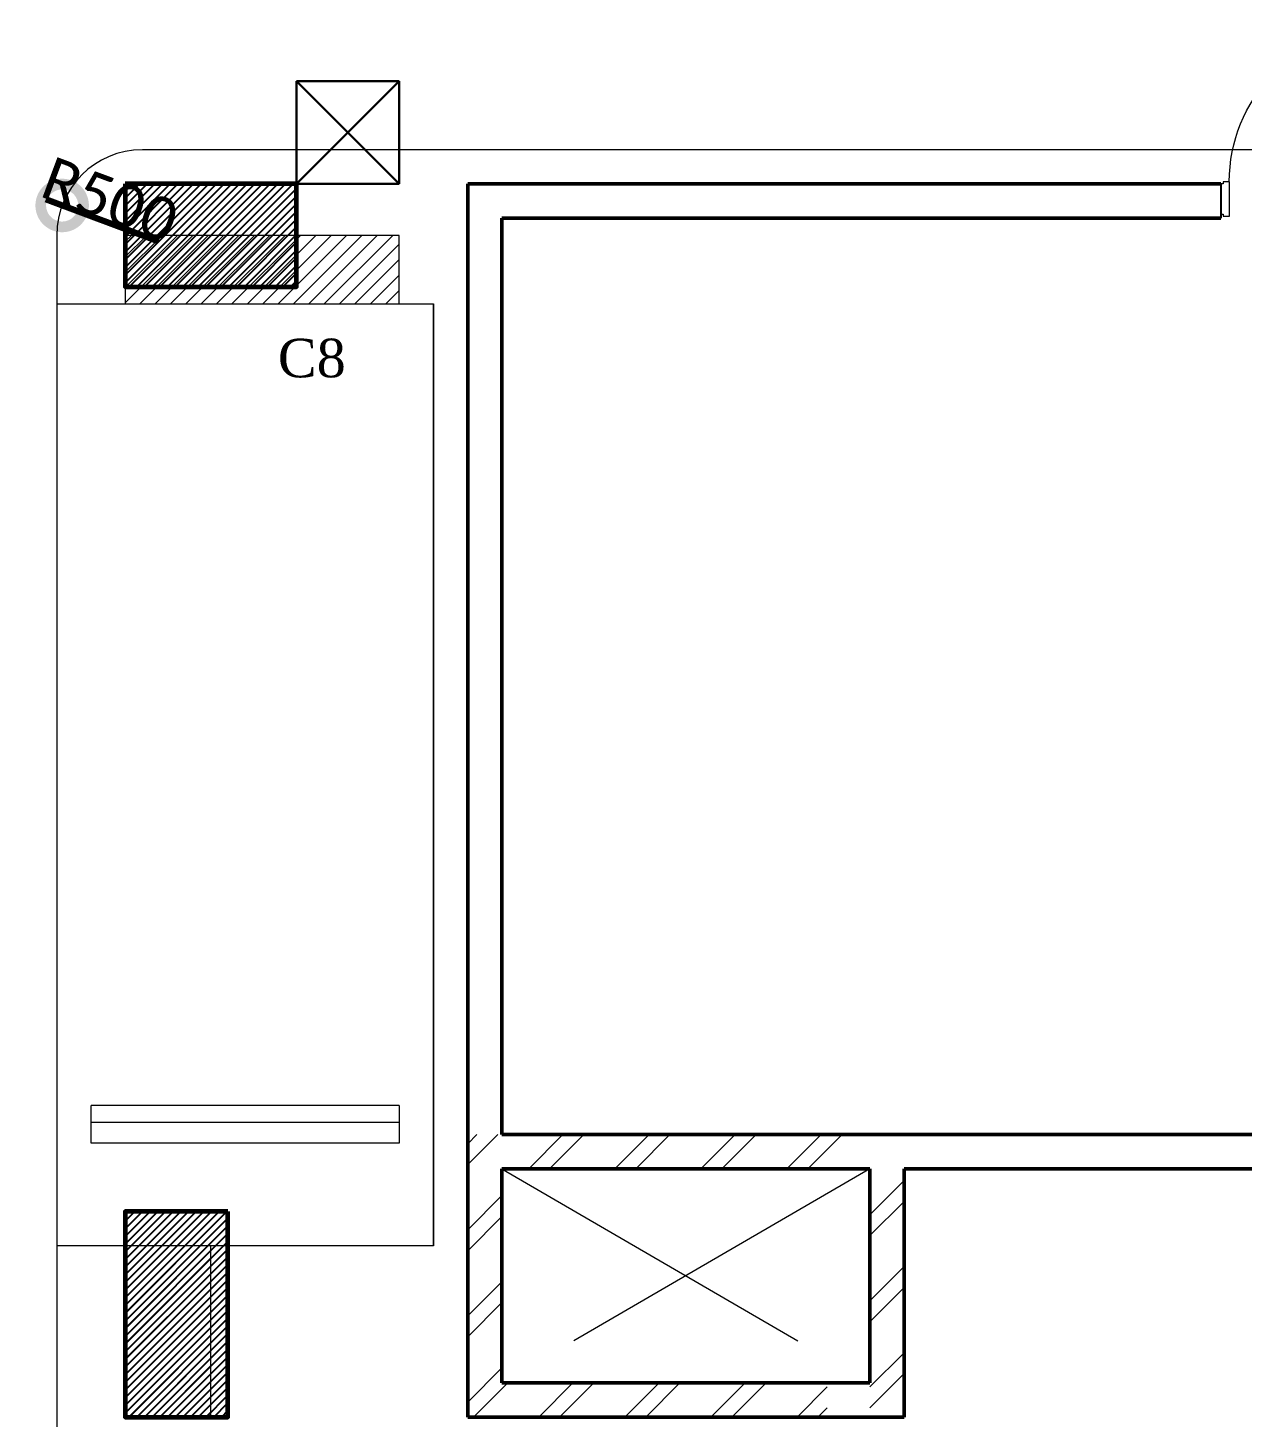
# Model space of a CAD drawing. Header units: millimetres. Extents: x -967280 to 3852, y 2833 to 1955156.
# Drawn here: x -952816 to -945722, y 505337 to 513449 of the extents above; entities that cross this region are included whole.
import ezdxf
from ezdxf.enums import TextEntityAlignment as Align

# ---------------------------------------------------------------- set-up
doc = ezdxf.new("R2010")
doc.units = ezdxf.units.MM
doc.header["$LTSCALE"] = 1000
doc.header["$PDMODE"] = 35
doc.header["$PDSIZE"] = 25
for name, pattern in [('Dash', [6.35, 3.175, -3.175]), ('HRZN_Line-Ptrn-Abov', [4, 2, -2]), ('HRZN_Line-Ptrn-Dash', [4, 2, -2]), ('HRZN_Line-Ptrn-Sold', [9144001.0, 9144000.0, -1])]:
    doc.linetypes.add(name, pattern=pattern)
for name, color, linetype, lineweight in [('A-COLS', 8, 'HRZN_Line-Ptrn-Sold', 18), ('A-DASH', 21, 'HRZN_Line-Ptrn-Abov', 18), ('A-DIM', 7, 'Continuous', 13), ('A-DOOR', 5, 'Continuous', 13), ('A-FLOR-PATT', 1, 'Continuous', 13), ('A-HATCH', 1, 'Continuous', 13), ('A-TONE', 40, 'HRZN_Line-Ptrn-Sold', 35), ('A-WALL', 8, 'HRZN_Line-Ptrn-Sold', 50), ('C-PKNG', 1, 'Continuous', 13), ('DASHED', 1, 'HRZN_Line-Ptrn-Dash', 30), ('S - column', 6, 'Continuous', 60)]:
    doc.layers.add(name, color=color, linetype=linetype, lineweight=lineweight)
doc.layers.add('ARCH', color=8, linetype='Continuous')
doc.layers.add('S - col hach', color=1, linetype='Continuous')
doc.styles.add('ASD', font='times.ttf')
doc.styles.add('Calibri_1', font='calibri.ttf', dxfattribs={"height": 250})
doc.dimstyles.new('HRZN_Dimn-Radl', dxfattribs={"dimscale": 304.8, "dimtxt": 294.337106, "dimasz": 1.64042, "dimexe": 0.787402, "dimexo": 0, "dimgap": 0, "dimtad": 1, "dimjust": 3, "dimdec": 0, "dimzin": 0, "dimdsep": 46, "dimtxsty": 'Calibri_1', "dimblk1": 'DOTSMALL', "dimblk2": 'DOTSMALL', "dimsah": 1, "dimcen": 0.09, "dimdle": 0.328084, "dimazin": 0, "dimtfac": 1, "dimtdec": 4, "dimtix": 1, "dimtmove": 0, "dimatfit": 2, "dimfxl": 1, "dimtvp": 1, "dimtolj": 1, "dimtzin": 0, "dimarcsym": 2})
pattern_1 = [(45, (6650, -35800), (-251.447, 251.447), []), (45, (6650, -35419), (-251.447, 251.447), [])]
pattern_2 = [(45, (-223648.726, -1233952.032), (-22.4506403, 22.4506403), [])]

# ---------------------------------------------------------------- blocks, each defined once
blk = doc.blocks.new('ParkingSpace_WheelStop - 5500 x 2200-V37-BASEMENT 01 FLOOR FFL_1_')
at = {"layer": 'C-PKNG'}
for p, q in [((250, 5500), (250, 0)), ((2450, 0), (2450, 5500)), ((450, 720), (450, 820)), ((2250, 820), (450, 820)), ((2250, 820), (2250, 720)), ((450, 600), (450, 720)), ((2250, 720), (450, 720)), ((2250, 720), (2250, 600)), ((2250, 600), (450, 600))]:
    blk.add_line(p, q, dxfattribs=at)
blk = doc.blocks.new('_DotSmall')
at = {"color": 0, "linetype": 'ByBlock', "const_width": 0.5}
blk.add_lwpolyline([(-0.0625, 0, 1), (0.0625, 0, 1)], format="xyb", close=True, dxfattribs=at)
blk = doc.blocks.new('*D1931')
at = {"layer": 'A-DIM', "color": 0, "lineweight": -2, "transparency": 16777216}
blk.add_line((14793.7, -10834.9), (14137.7, -10590.6), dxfattribs=at)
at = {"layer": 'Defpoints', "color": 0, "lineweight": 106, "transparency": 16777216}
for p in [(14231.4, -10625.5), (14700, -10800)]:
    blk.add_point(p, dxfattribs=at)
at = {"layer": 'A-DIM', "color": 0, "lineweight": -2, "transparency": 16777216, "xscale": 500.0000000000001, "yscale": 500.0000000000001, "zscale": 500.0000000000001, "rotation": 159.5708735849732}
blk.add_blockref('_DotSmall', (14231.4, -10625.5), dxfattribs=at)
at = {"layer": 'A-DIM', "color": 0, "transparency": 16777216, "insert": (14510.4, -10592.7), "char_height": 250, "width": 729.57, "attachment_point": 5, "rotation": 339.57087, "style": 'Calibri_1'}
blk.add_mtext('\\A1;R500', dxfattribs=at)
blk = doc.blocks.new('DAE_DOOR-SINGLE - BEDROOMS DOOR _D01__1000_2200MM 2-3505045-BASEMENT 01 FLOOR FFL_1_')
at = {"layer": 'A-DOOR'}
for p, q in [((-423.8, 88), (-411.8, 88)), ((-423.8, -88), (-423.8, 88)), ((-411.8, 100), (-373.8, 100)), ((-411.8, 88), (-411.8, 100)), ((-373.8, 100), (-373.8, -100)), ((526.2, 100), (564.2, 100)), ((526.2, -100), (526.2, 100)), ((564.2, 100), (564.2, 88)), ((564.2, 88), (576.2, 88)), ((576.2, 88), (576.2, -88)), ((-411.8, -88), (-423.8, -88)), ((-411.8, -100), (-411.8, -88)), ((-373.8, -100), (-411.8, -100)), ((564.2, -100), (526.2, -100)), ((564.2, -88), (564.2, -100)), ((576.2, -88), (564.2, -88))]:
    blk.add_line(p, q, dxfattribs=at)
at = {"layer": 'A-DOOR', "lineweight": 18}
for p, q in [((476.2, -100), (476.2, -1000)), ((526.2, -100), (476.2, -100)), ((526.2, -100), (526.2, -1000)), ((526.2, -1000), (476.2, -1000))]:
    blk.add_line(p, q, dxfattribs=at)
at = {"layer": 'A-DOOR'}
blk.add_arc((526.2, -100), 901.4, 180, 266.82017, dxfattribs=at)
at = {"layer": 'A-HATCH'}
for p, q in [((444.1, -819.1), (425.4, -819.1)), ((425.4, -819.1), (425.4, -945.6)), ((444.1, -830.6), (438.1, -830.6)), ((438.1, -830.6), (438.1, -915.6)), ((444.1, -819.1), (444.1, -830.6)), ((469.8, -879.3), (476.2, -879.3)), ((469.8, -980.9), (469.8, -879.3)), ((532.6, -879.3), (526.2, -879.3)), ((532.6, -980.9), (532.6, -879.3)), ((558.3, -819.1), (577, -819.1)), ((558.3, -819.1), (558.3, -830.6)), ((558.3, -830.6), (564.3, -830.6)), ((564.3, -830.6), (564.3, -915.6)), ((577, -819.1), (577, -945.6)), ((469.8, -945.6), (425.4, -945.6)), ((469.8, -915.6), (438.1, -915.6)), ((532.6, -915.6), (564.3, -915.6)), ((532.6, -945.6), (577, -945.6)), ((469.8, -980.9), (476.2, -980.9)), ((532.6, -980.9), (526.2, -980.9))]:
    blk.add_line(p, q, dxfattribs=at)
blk = doc.blocks.new('A$Ca5ad4f3b')
at = {"layer": 'S - col hach'}
h = blk.add_hatch(dxfattribs=at)
h.set_pattern_fill('ANSI31', color=256, scale=10)
h.set_pattern_definition(pattern_2)
h.paths.add_polyline_path([(9500, -1900), (9500, -1300), (8500, -1300), (8500, -1900)])
h = blk.add_hatch(dxfattribs=at)
h.set_pattern_fill('ANSI31', color=256, scale=10)
h.set_pattern_definition(pattern_2)
h.paths.add_polyline_path([(9100, -8500), (9100, -7300), (8500, -7300), (8500, -8500)])
at = {"layer": 'S - column'}
for points in [[(8500, -1300), (8500, -1900), (9500, -1900), (9500, -1300)], [(9100, -7300), (8500, -7300), (8500, -8500), (9100, -8500)]]:
    blk.add_lwpolyline(points, close=True, dxfattribs=at)
at = {"ltscale": 6, "style": 'ASD'}
blk.add_text('C8', height=225, dxfattribs=at).set_placement((9589.6, -2316.1), align=Align.MIDDLE_CENTER)
blk = doc.blocks.new('A$Cd2541b88')
at = {"layer": 'A-COLS'}
h = blk.add_hatch(dxfattribs=at)
h.set_pattern_fill('ANSI31', color=4, scale=20, angle=180)
h.set_pattern_definition([(225, (-217548.73, -1234076.03), (44.9012806, -44.9012806), [])])
h.paths.add_polyline_path([(14599.99625, -11199.99984), (16199.99625, -11199.99984), (16199.99625, -10799.99984), (14599.99625, -10799.99984)])
h = blk.add_hatch(dxfattribs=at)
h.set_pattern_fill('ANSI31', color=4, scale=20, angle=180)
h.set_pattern_definition([(225, (-217548.73, -1233776.03), (44.9012806, -44.9012806), [])])
h.paths.add_polyline_path([(15099.99625, -17699.99984), (15099.99625, -16699.99984), (14599.99625, -16699.99984), (14599.99625, -17699.99984)])
at = {"layer": 'A-TONE', "linetype": 'Continuous', "lineweight": 13}
h = blk.add_hatch(dxfattribs=at)
h.set_pattern_fill('FP_2', color=4, style=0, pattern_type=2)
h.set_pattern_definition(pattern_1)
h.paths.add_polyline_path([(18700, -16249.99984), (18900, -16249.99984), (18900, -16049.99984), (16600, -16049.99984), (16600, -16249.99984), (18335.95293, -16249.99984)])
h = blk.add_hatch(dxfattribs=at)
h.set_pattern_fill('FP_2', color=4, style=0, pattern_type=2)
h.set_pattern_definition(pattern_1)
h.paths.add_polyline_path([(16800, -17699.99984), (16800, -16249.99984), (16600, -16249.99984), (16600, -17699.99984)])
h = blk.add_hatch(dxfattribs=at)
h.set_pattern_fill('FP_2', color=4, style=0, pattern_type=2)
h.set_pattern_definition([(45, (6900, -35800), (-251.447, 251.447), []), (45, (6900, -35419), (-251.447, 251.447), [])])
h.paths.add_polyline_path([(19150, -17699.99984), (19150, -16249.99984), (18950, -16249.99984), (18950, -17699.99984)])
h = blk.add_hatch(dxfattribs=at)
h.set_pattern_fill('FP_2', color=4, style=0, pattern_type=2)
h.set_pattern_definition(pattern_1)
h.paths.add_polyline_path([(16800, -17699.99984), (18700, -17699.99984), (18700, -17499.99984), (16800, -17499.99984)])
at = {"color": 4}
blk.add_line((21000, -10499.99968), (21000, -10699.99968), dxfattribs=at)
at = {"layer": 'A-COLS', "color": 4}
for points in [[(14599.99625, -10799.99984), (14599.99625, -11199.99984), (16199.99625, -11199.99984), (16199.99625, -10799.99984)], [(15099.99625, -16699.99984), (14599.99625, -16699.99984), (14599.99625, -17699.99984), (15099.99625, -17699.99984)]]:
    blk.add_lwpolyline(points, close=True, dxfattribs=at)
at = {"layer": 'A-DASH', "color": 4}
for p, q in [((18950, -16249.99984), (16800, -17499.99984)), ((16800, -16249.99984), (18950, -17499.99984))]:
    blk.add_line(p, q, dxfattribs=at)
at = {"layer": 'A-FLOR-PATT', "color": 4}
for p, q in [((26100, -10299.99983), (14700, -10299.99983)), ((14200, -10799.99983), (14200, -11199.99984)), ((14200, -11199.99984), (16400, -11199.99984)), ((16400, -11199.99984), (16400, -16699.99984)), ((14600, -16699.99984), (14200, -16699.99984)), ((14200, -16699.99984), (14200, -18599.99984)), ((16400, -16699.99984), (15100, -16699.99984))]:
    blk.add_line(p, q, dxfattribs=at)
blk.add_arc((14700, -10799.99983), 500, 90, 180, dxfattribs=at)
at = {"layer": 'A-WALL', "color": 4}
for p, q in [((21000, -10499.99968), (16600, -10499.99968)), ((16600, -10499.99968), (16600, -17699.99984)), ((21000, -10699.99968), (16800, -10699.99968)), ((16800, -10699.99968), (16800, -16049.99984)), ((22200, -16049.99984), (16800, -16049.99984)), ((16800, -16249.99984), (18950, -16249.99984)), ((16800, -17499.99984), (16800, -16249.99984)), ((18950, -16249.99984), (18950, -17499.99984)), ((19150, -16249.99984), (22200, -16249.99984)), ((19150, -17699.99984), (19150, -16249.99984)), ((18950, -17499.99984), (16800, -17499.99984)), ((16600, -17699.99984), (19150, -17699.99984))]:
    blk.add_line(p, q, dxfattribs=at)
at = {"layer": 'DASHED', "color": 4, "linetype": 'Dash', "ltscale": 50}
for p, q in [((15600, -9899.99984), (16200, -10499.99984)), ((15600, -10499.99984), (16200, -9899.99984))]:
    blk.add_line(p, q, dxfattribs=at)
blk.add_lwpolyline([(16200, -10499.99984), (15600, -10499.99984), (15600, -9899.99984), (16200, -9899.99984)], close=True, dxfattribs=at)
at = {"layer": 'A-DIM', "color": 4}
blk.add_blockref('A$Ca5ad4f3b', (6100, -9199.99984), dxfattribs=at)
at = {"layer": 'A-DOOR', "color": 4, "xscale": -1, "rotation": 180}
blk.add_blockref('DAE_DOOR-SINGLE - BEDROOMS DOOR _D01__1000_2200MM 2-3505045-BASEMENT 01 FLOOR FFL_1_', (21423.8, -10587.99968), dxfattribs=at)
at = {"layer": 'C-PKNG', "color": 4}
blk.add_blockref('ParkingSpace_WheelStop - 5500 x 2200-V37-BASEMENT 01 FLOOR FFL_1_', (13950, -16699.99984), dxfattribs=at)
at = {"layer": 'A-DIM', "color": 4}
dim = blk.add_radius_dim(center=(14700, -10799.99983), mpoint=(14231.44766, -10625.47559), dimstyle='HRZN_Dimn-Radl', override={"dimpost": 'R<>'}, dxfattribs=at)
dim.commit()
dim.dimension.update_dxf_attribs({"geometry": '*D1931', "text_midpoint": (14510.42889, -10592.71622)})

msp = doc.modelspace()

# ---------------------------------------------------------------- block references
at = {"layer": 'ARCH', "lineweight": 106, "ltscale": 30}
msp.add_blockref('A$Cd2541b88', (-966846.1, 523037.4), dxfattribs=at)

doc.saveas('drawing.dxf')
